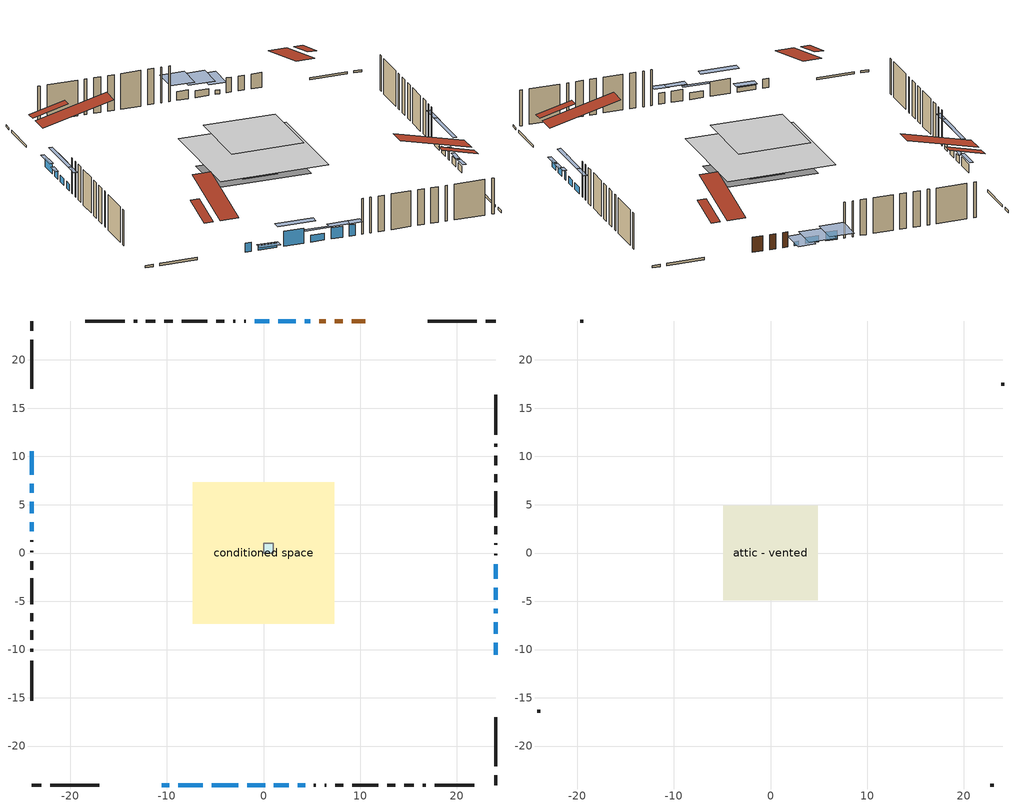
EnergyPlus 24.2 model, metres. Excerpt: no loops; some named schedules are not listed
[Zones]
conditioned space
 floor outside (Floor1 construction): -2.36,-2.36 -2.36,2.36 2.36,2.36 2.36,-2.36 z0
 floor outside (Floor2 construction): -0.9,-0.9 -0.9,0.9 0.9,0.9 0.9,-0.9 z0
 floor adiabatic (AdiabaticFloorConstruction): -7.32,-7.32 -7.32,7.32 7.32,7.32 7.32,-7.32 z2.44
 floor foundation (Slab1 construction): -6.34,-3.73 -6.34,3.73 6.34,3.73 6.34,-3.73 z0
 wall outside (RimJoist1 construction): 24.03,24.03 23.01,24.03 / -24.03,-24.03 -23.01,-24.03 / -24.03,24.03 -24.03,23.01 / 24.03,-24.03 24.03,-23.01 z0:0.3
 wall outside (RimJoist2 construction): 22.08,24.03 17.03,24.03 / -22.08,-24.03 -17.03,-24.03 / -24.03,22.08 -24.03,17.03 / 24.03,-22.08 24.03,-17.03 z0:0.3
 wall outside (AdiabaticWallConstruction 1): 10.52,24.03 9.13,24.03 / 8.2,24.03 7.37,24.03 / 6.44,24.03 5.77,24.03 z0:2.03
 wall outside (AdiabaticWallConstruction): -10.52,-24.03 -9.74,-24.03 / -24.03,10.52 -24.03,8.08 / 0.6,24.03 -0.93,24.03 / 24.03,-6.23 24.03,-5.77 z0:1.22; -8.82,-24.03 -6.27,-24.03 z0:0.61; -5.35,-24.03 -2.6,-24.03 z0:2.03; 4.85,24.03 4.28,24.03 z0:0.56; 24.03,-10.52 24.03,-9.3 / 24.03,-8.38 24.03,-7.15 / -1.67,-24.03 0.16,-24.03 / -24.03,7.16 -24.03,6.24 / 3.36,24.03 1.53,24.03 / 24.03,-4.84 24.03,-3.62 / -24.03,5.31 -24.03,4.09 / -24.03,3.17 -24.03,2.25 / 24.03,-2.69 24.03,-1.17 z0:0.92; 1.08,-24.03 2.61,-24.03 z0:1.52; 3.54,-24.03 4.3,-24.03 z0:1.53
 wall outside (Wall1 construction): -1.86,24.03 -2.02,24.03 / 5.23,-24.03 5.39,-24.03 / -24.03,1.32 -24.03,1.16 / 24.03,-0.24 24.03,-0.08 z0:4.88
 wall outside (Wall2 construction): -2.95,24.03 -3.12,24.03 / 6.32,-24.03 6.5,-24.03 / -24.03,0.23 -24.03,0.05 / 24.03,0.85 24.03,1.03 z0:4.88
 wall outside (Wall3 construction): -4.05,24.03 -4.89,24.03 / 7.42,-24.03 8.26,-24.03 / -24.03,-0.88 -24.03,-1.71 / 24.03,1.96 24.03,2.79 z0:4.88
 wall outside (Wall4 construction): -5.82,24.03 -8.49,24.03 / 9.19,-24.03 11.86,-24.03 / -24.03,-2.64 -24.03,-5.32 / 24.03,3.72 24.03,6.4 z0:4.88
 wall outside (Wall5 construction): -9.42,24.03 -10.26,24.03 / 12.79,-24.03 13.64,-24.03 / -24.03,-6.24 -24.03,-7.09 / 24.03,7.33 24.03,8.17 z0:4.88
 wall outside (Wall6 construction): -11.19,24.03 -12.17,24.03 / 14.57,-24.03 15.54,-24.03 / -24.03,-8.02 -24.03,-9 / 24.03,9.1 24.03,10.08 z0:4.88
 wall outside (Wall7 construction): -13.1,24.03 -13.42,24.03 / 16.47,-24.03 16.8,-24.03 / -24.03,-9.93 -24.03,-10.25 / 24.03,11.01 24.03,11.33 z0:4.88
 wall outside (Wall8 construction): -14.35,24.03 -18.47,24.03 / 17.73,-24.03 21.84,-24.03 / -24.03,-11.18 -24.03,-15.29 / 24.03,12.26 24.03,16.37 z0:4.88
 window (WindowConstruction 16): -10.52,-24.03 -9.75,-24.03 z0:1.22
 window (WindowConstruction 6): -8.82,-24.03 -6.27,-24.03 z0:0.61
 window (WindowConstruction 7): -5.35,-24.03 -2.6,-24.03 z0:2.03
 window (WindowConstruction 17): 4.84,24.03 4.28,24.03 z0:0.56
 window (WindowConstruction 8): 24.03,-10.52 24.03,-9.3 z0:0.91
 window (WindowConstruction 9): 24.03,-8.37 24.03,-7.16 z0:0.91
 window (WindowConstruction 10): -1.67,-24.03 0.16,-24.03 z0:0.91
 window (WindowConstruction 11): -24.03,10.52 -24.03,8.08 z0:1.22
 window (WindowConstruction 12): -24.03,7.16 -24.03,6.24 z0:0.91
 window (WindowConstruction 13): 3.36,24.03 1.53,24.03 z0:0.91
 window (WindowConstruction 14): 0.6,24.03 -0.93,24.03 z0:1.22
 window (WindowConstruction 15): 24.03,-6.23 24.03,-5.77 z0:1.22
 window (WindowConstruction): 1.08,-24.03 2.61,-24.03 z0:1.52
 window (WindowConstruction 1): 3.54,-24.03 4.3,-24.03 z0:1.52
 window (WindowConstruction 2): 24.03,-4.84 24.03,-3.62 z0:0.91
 window (WindowConstruction 3): -24.03,5.31 -24.03,4.09 z0:0.91
 window (WindowConstruction 4): -24.03,3.16 -24.03,2.25 z0:0.91
 window (WindowConstruction 5): 24.03,-2.69 24.03,-1.17 z0:0.91
 door (Door): 10.52,24.03 9.13,24.03 z0:2.03
 door (Door 1): 8.2,24.03 7.37,24.03 z0:2.03
 door (Door 2): 6.44,24.03 5.77,24.03 z0:2.03
 ceiling adiabatic (AdiabaticFloorConstruction): 7.32,-7.32 7.32,7.32 -7.32,7.32 -7.32,-7.32 z2.44
 roof outside (Roof1 construction): 14.87,24.03,4.88 14.87,19.22,6.08 16.11,19.22,6.08 16.11,24.03,4.88; -14.87,-24.03,4.88 -14.87,-19.22,6.08 -16.11,-19.22,6.08 -16.11,-24.03,4.88; -24.03,14.87,4.88 -19.22,14.87,6.08 -19.22,16.11,6.08 -24.03,16.11,4.88; 24.03,-14.87,4.88 19.22,-14.87,6.08 19.22,-16.11,6.08 24.03,-16.11,4.88
furnace airloop ret air zone
 floor adiabatic (AdiabaticConst): 0,0 0,1 1,1 1,0 z0
 wall adiabatic (AdiabaticConst): 0,1 0,0 1,0 1,1 0,1 z0:1
 ceiling adiabatic (AdiabaticConst): 1,0 1,1 0,1 0,0 z1
attic - vented
 floor to conditioned space (Floor3 construction Reversed): -4.89,-4.89 -4.89,4.89 4.89,4.89 4.89,-4.89 z4.88
 wall outside (Wall9 construction): -19.4,24.03 -19.73,24.03 / 22.77,-24.03 23.1,-24.03 / -24.03,-16.22 -24.03,-16.55 / 24.03,17.3 24.03,17.63 z0:4.88
 roof outside (Roof2 construction): 11.45,24.03,4.88 11.45,14.39,7.29 13.94,14.39,7.29 13.94,24.03,4.88; -11.45,-24.03,4.88 -11.45,-14.39,7.29 -13.94,-14.39,7.29 -13.94,-24.03,4.88; -24.03,11.45,4.88 -14.39,11.45,7.29 -14.39,13.94,7.29 -24.03,13.94,4.88; 24.03,-11.45,4.88 14.39,-11.45,7.29 14.39,-13.94,7.29 24.03,-13.94,4.88
shading: -6.13,-24.03 -8.97,-24.03 -8.97,-25.04 -6.13,-25.04 z0.76; -1.38,-24.03 -6.56,-24.03 -6.56,-25.04 -1.38,-25.04 z3.25; 3.37,24.03 5.75,24.03 5.75,27.66 3.37,27.66 z1.47; 24.03,-9.01 24.03,-10.82 24.49,-10.82 24.49,-9.01 z1.21; 24.03,-6.86 24.03,-8.67 24.49,-8.67 24.49,-6.86 z1.21; 1.07,-24.03 -2.58,-24.03 -2.58,-24.49 1.07,-24.49 z1.83; -24.03,7.79 -24.03,10.82 -24.49,10.82 -24.49,7.79 z1.52; -24.03,5.94 -24.03,7.45 -24.49,7.45 -24.49,5.94 z1.21; 0.62,24.03 4.27,24.03 4.27,27.66 0.62,27.66 z1.83; -1.84,24.03 1.51,24.03 1.51,27.66 -1.84,27.66 z2.13; 24.03,-5.47 24.03,-6.53 24.49,-6.53 24.49,-5.47 z1.52; 3.22,-24.03 0.47,-24.03 0.47,-25.04 3.22,-25.04 z2.13; 4.91,-24.03 2.93,-24.03 2.93,-25.04 4.91,-25.04 z2.13; 24.03,-0.88 24.03,-7.58 24.49,-7.58 24.49,-0.88 z3.65; -24.03,1.35 -24.03,8.05 -24.49,8.05 -24.49,1.35 z3.65; -24.03,-0.49 -24.03,5.9 -24.49,5.9 -24.49,-0.49 z3.65; 24.03,1.57 24.03,-5.43 24.49,-5.43 24.49,1.57 z3.65
[Building]
Building 1: Terrain=Suburbs
[Site:Location]
Vancouver Intl AP_BC: Latitude {deg}=49.19; Longitude {deg}=-123.18; Time Zone {hr}=-8; Elevation {m}=4; Keep Site Location Information=Yes
[Site:GroundTemperature:Shallow]
8.06451, 6.96315, 6.87495, 7.3976, 9.49575, 11.5841, 13.3946, 14.5416, 14.639, 13.7062, 11.9418, 9.91751
[Site:WaterMainsTemperature]
Calculation Method=Schedule; Temperature Schedule=mains temperature schedule
[Material] Roughness=Rough; Thermal Absorptance=0.9
Name | Thickness {m} | Conductivity {W/m-K} | Density {kg/m3} | Specific Heat {J/kg-K} | Solar Absorptance | Visible Absorptance
asphalt or fiberglass shingles | 0.00635 | 0.162714 | 1121.4 | 1465.45 | 0.4 | 0.4
ceiling loosefill ins | 0.169333 | 0.0480833 | 16.02 | 1046.75 | 0.7 | 0.7
ceiling stud and cavity | 0.1397 | 0.212699 | 65.682 | 1177.47 | 0.7 | 0.7
concrete 4.0 in. | 0.1016 | 1.803125 | 2242.8 | 837.4 | 0.7 | 0.7
door material | 0.04445 | 0.188738 | 512.64 | 1214.23 | 0.7 | 0.7
floor covering | 0.0127 | 0.0433444 | 54.468 | 1339.84 | 0.6 | 0.6
floor rigid ins | 0.103632 | 0.029427 | 32.04 | 1214.23 | 0.7 | 0.7
floor rigid ins 1; wall rigid ins | 0.512978 | 0.029427 | 32.04 | 1214.23 | 0.7 | 0.7
floor stud and cavity | 0.1397 | 1.13021 | 92.3553 | 1139.71 | 0.7 | 0.7
floor stud and cavity 1 | 0.1397 | 1.01459 | 92.3553 | 1139.71 | 0.7 | 0.7
floor stud and cavity 2 | 0.1397 | 1.75129 | 37.0049 | 1207.88 | 0.7 | 0.7
furniture material conditioned space 1 | 0.1524 | 0.115458 | 640.8 | 1214.23 | 0.6 | 0.6
gypsum board | 0.0127 | 0.160291 | 801 | 837.4 | 0.6 | 0.6
osb sheathing 0.5 in. | 0.0127 | 0.115458 | 512.64 | 1214.23 | 0.7 | 0.7
osb sheathing 0.75 in. | 0.01905 | 0.115458 | 512.64 | 1214.23 | 0.7 | 0.7
osb sheathing 2.0 in. | 0.0508 | 0.115458 | 512.64 | 1214.23 | 0.7 | 0.7
rim joist stud and cavity | 0.0508 | 0.0295722 | 125.044 | 1163.47 | 0.6 | 0.6
rim joist stud and cavity 1 | 0.0508 | 0.0292721 | 125.044 | 1163.47 | 0.6 | 0.6
roof rigid ins | 0.051816 | 0.029427 | 32.04 | 1214.23 | 0.7 | 0.7
roof stud and cavity | 0.2032 | 0.172762 | 78.34581 | 1123.46 | 0.7 | 0.7
wall stud and cavity | 0.1397 | 0.130922 | 139.0536 | 1170.24 | 0.7 | 0.7
wall stud and cavity 1 | 0.1397 | 0.135854 | 139.0536 | 1170.24 | 0.7 | 0.7
wall stud and cavity 10 | 0.0889 | 0.391764 | 83.0341 | 1211.67 | 0.7 | 0.7
wall stud and cavity 2 | 0.1397 | 0.0961679 | 139.0536 | 1170.24 | 0.7 | 0.7
wall stud and cavity 3 | 0.1397 | 0.09367 | 139.0536 | 1170.24 | 0.7 | 0.7
wall stud and cavity 4 | 0.1397 | 0.107797 | 139.0536 | 1170.24 | 0.7 | 0.7
wall stud and cavity 5 | 0.1397 | 0.090055 | 139.0536 | 1170.24 | 0.7 | 0.7
wall stud and cavity 6 | 0.1397 | 0.0952443 | 139.0536 | 1170.24 | 0.7 | 0.7
wall stud and cavity 7 | 0.1397 | 0.0949025 | 139.0536 | 1170.24 | 0.7 | 0.7
wall stud and cavity 8 | 0.0889 | 6.9971 | 50.32683 | 1063.81 | 0.6 | 0.6
wall stud and cavity 9 | 0.0889 | 0.380278 | 52.3479 | 1209.89 | 0.7 | 0.7
wood siding | 0.0254 | 0.102417 | 544.68 | 1172.36 | 0.4 | 0.4
wood siding 1 | 0.00254 | 0.102417 | 544.68 | 1172.36 | 0.4 | 0.4
wood siding 2; wood siding 3; wood siding 4 | 0.0254 | 0.102417 | 544.68 | 1172.36 | 0.7 | 0.7
[Material:NoMass]
Adiabatic: Roughness=Rough; Thermal Resistance {m2-K/W}=176.1; Thermal Absorptance=0.9; Solar Absorptance=0.7; Visible Absorptance=0.7
[WindowMaterial:SimpleGlazingSystem]
Name | U-Factor {W/m2-K} | Solar Heat Gain Coefficient
WindowMaterial | 4.80756 | 0.61
WindowMaterial 1 | 3.97403 | 0.68
WindowMaterial 10 | 4.44644 | 0.64
WindowMaterial 11 | 5.60873 | 0.55
WindowMaterial 12 | 5.1119 | 0.64
WindowMaterial 2 | 4.83084 | 0.61
WindowMaterial 3 | 5.13859 | 0.59
WindowMaterial 4 | 5.28224 | 0.58
WindowMaterial 5 | 5.18629 | 0.58
WindowMaterial 6 | 4.10008 | 0.7
WindowMaterial 7 | 5.50028 | 0.56
WindowMaterial 8 | 4.5248 | 0.64
WindowMaterial 9 | 4.63836 | 0.63
[Construction]
AdiabaticConst: Adiabatic
AdiabaticFloorConstruction: floor stud and cavity 2, floor rigid ins 1, osb sheathing 0.75 in., floor covering
AdiabaticWallConstruction: wood siding 3, wall rigid ins, wall stud and cavity 9, gypsum board
AdiabaticWallConstruction 1: wood siding 4, wall rigid ins, wall stud and cavity 9, gypsum board
Door; Door 1; Door 2: door material
Floor1 construction: floor stud and cavity, floor rigid ins, osb sheathing 0.75 in., floor covering
Floor2 construction: floor stud and cavity 1, floor rigid ins, osb sheathing 0.75 in., floor covering
Floor3 construction Reversed: gypsum board, ceiling stud and cavity, ceiling loosefill ins
furniture construction conditioned space 1: furniture material conditioned space 1
PartitionWallConstruction: gypsum board, wall stud and cavity 10, gypsum board
RimJoist1 construction: wood siding 2, osb sheathing 2.0 in., rim joist stud and cavity
RimJoist2 construction: wood siding 2, osb sheathing 2.0 in., rim joist stud and cavity 1
Roof1 construction: asphalt or fiberglass shingles, roof rigid ins, osb sheathing 0.75 in., roof stud and cavity, gypsum board
Roof2 construction: asphalt or fiberglass shingles
Slab1 construction: concrete 4.0 in.
Wall1 construction: wood siding, osb sheathing 0.5 in., wall stud and cavity, gypsum board
Wall2 construction: wood siding, osb sheathing 0.5 in., wall stud and cavity 1, gypsum board
Wall3 construction: wood siding, osb sheathing 0.5 in., wall stud and cavity 2, gypsum board
Wall4 construction: wood siding, osb sheathing 0.5 in., wall stud and cavity 3, gypsum board
Wall5 construction: wood siding, osb sheathing 0.5 in., wall stud and cavity 4, gypsum board
Wall6 construction: wood siding, osb sheathing 0.5 in., wall stud and cavity 5, gypsum board
Wall7 construction: wood siding, osb sheathing 0.5 in., wall stud and cavity 6, gypsum board
Wall8 construction: wood siding, osb sheathing 0.5 in., wall stud and cavity 7, gypsum board
Wall9 construction: wood siding 1, wall stud and cavity 8
WindowConstruction: WindowMaterial
WindowConstruction 1: WindowMaterial 1
WindowConstruction 10; WindowConstruction 13: WindowMaterial 8
WindowConstruction 11: WindowMaterial 9
WindowConstruction 12; WindowConstruction 4: WindowMaterial 3
WindowConstruction 14: WindowMaterial 10
WindowConstruction 15: WindowMaterial 11
WindowConstruction 16; WindowConstruction 17: WindowMaterial 12
WindowConstruction 2; WindowConstruction 3; WindowConstruction 9: WindowMaterial 2
WindowConstruction 5: WindowMaterial 4
WindowConstruction 6: WindowMaterial 5
WindowConstruction 7: WindowMaterial 6
WindowConstruction 8: WindowMaterial 7
[Zone] Multiplier=1
Name | Volume {m3} | Part of Total Floor Area
attic - vented | 37.891 | Yes
conditioned space | 564.5 | Yes
furnace airloop ret air zone | 1 | No
[Space]
Name | Zone | Volume {m3} | Space Type
attic - vented 1 | attic - vented | 37.891
conditioned space 1 | conditioned space | 564.5
furnace airloop ret air space | furnace airloop ret air zone |  | Plenum Space Type
[OtherEquipment] Design Level Calculation Method=EquipmentLevel
Name | Fuel Type | Zone or ZoneList or Space or SpaceList | Schedule | Design Level {W} | Fraction Latent | Fraction Radiant | Fraction Lost
furnace airloop_0 RetCondToDZ; furnace airloop_0 SupCondToDZ; furnace airloop_0 SupSensLkToDZ | None | attic - vented 1 | Always On Discrete | 0 | 0 | 0 | 0
furnace airloop_0 SupLatLkToDZ | None | attic - vented 1 | Always On Discrete | 0 | 1 | 0 | 0
clothes dryer 1 | Electricity | conditioned space 1 | clothes dryer schedule | 0 | 0.015 | 0.081 | 0.85
cooking range 1 | Electricity | conditioned space 1 | cooking range schedule | 0 | 0.08 | 0.432 | 0.2
furnace airloop_0 SupCondToLv; furnace airloop_0 SupSensLkToCond; mech vent house fan sensible load | None | conditioned space 1 | Always On Discrete | 0 | 0 | 0 | 0
furnace airloop_0 SupLatLkToCond; mech vent house fan latent load | None | conditioned space 1 | Always On Discrete | 0 | 1 | 0 | 0
general water use latent | None | conditioned space 1 | general water use schedule | 62.594 | 1 | 0 | 0
general water use sensible | None | conditioned space 1 | general water use schedule | -61.6891 | 0 | 0.6 | 0
water heater energy adjustment1 | NaturalGas | conditioned space 1 | Always On Discrete | 0.01 | 0 | 0 | 1
furnace airloop_0 RetCondToRP; furnace airloop_0 RetSensLkToRP | None | furnace airloop ret air space | Always On Discrete | 0 | 0 | 0 | 0
furnace airloop_0 RetLatLkToRP | None | furnace airloop ret air space | Always On Discrete | 0 | 1 | 0 | 0
[ZoneInfiltration:DesignFlowRate] Schedule=Always On Discrete; Design Flow Rate Calculation Method=Flow/Zone; Design Flow Rate {m3/s}=0
Name | Zone or ZoneList or Space or SpaceList
attic_vented 1 duct leakage imbalance infil flow | attic - vented 1
infil flow; natural vent flow; whole house fan flow | conditioned space 1
[ZoneInfiltration:EffectiveLeakageArea]
infil attic - vented 1: Zone or Space=attic - vented 1; Schedule=Always On Discrete; Effective Air Leakage Area {cm2}=3963.31; Stack Coefficient=0.000506703; Wind Coefficient=1.52089e-05
[ZoneMixing] Schedule=Always On Continuous; Design Flow Rate Calculation Method=Flow/Zone; Design Flow Rate {m3/s}=0
Name | Zone or Space | Source Zone or Space
furnace airloop_0 ZoneMixCondToDZ mix; whole house fan mix | attic - vented | conditioned space
furnace airloop_0 ZoneMixDZToCond mix | conditioned space | attic - vented
[SurfaceProperty:ExposedFoundationPerimeter]
Slab1: Exposed Perimeter Calculation Method=TotalExposedPerimeter; Total Exposed Perimeter {m}=40.285
[InternalMass] Zone or ZoneList=conditioned space; Space or SpaceList=conditioned space 1
Name | Construction | Surface Area {m2}
furniture mass conditioned space 1 | furniture construction conditioned space 1 | 133.692
partition wall mass | PartitionWallConstruction | 334.23
[Lights]
interior lighting: Zone or ZoneList or Space or SpaceList=conditioned space 1; Schedule=interior lighting schedule; Design Level Calculation Method=LightingLevel; Lighting Level {W}=343.2; Return Air Fraction=0; Fraction Radiant=0.6; Fraction Visible=0.2; Fraction Replaceable=1
[People]
occupants: Zone or ZoneList or Space or SpaceList=conditioned space 1; Number of People Schedule=occupants schedule; Number of People Calculation Method=People; Number of People=3; Fraction Radiant=0.314171; Sensible Heat Fraction=0.56303; Activity Level Schedule=occupants activity schedule; Carbon Dioxide Generation Rate {m3/s-W}=0; Enable ASHRAE 55 Comfort Warnings=No; Mean Radiant Temperature Calculation Type=EnclosureAveraged
[ElectricEquipment] Zone or ZoneList or Space or SpaceList=conditioned space 1; Design Level Calculation Method=EquipmentLevel
Name | Schedule | Design Level {W} | Fraction Latent | Fraction Radiant | Fraction Lost
clothes dryer | clothes dryer schedule | 140.772 | 0.015 | 0.081 | 0.85
clothes washer | clothes washer schedule | 32.1985 | 0.03 | 0.162 | 0.7
cooking range | cooking range schedule | 215.147 | 0.08 | 0.432 | 0.2
dishwasher | dishwasher schedule | 66.8632 | 0.3 | 0.18 | 0.4
fridge | fridge schedule | 72.9452 | 0 | 0.6 | 0
mech vent bath fan 0 | mech vent bath fan 0 schedule | 17.9 | 0 | 0 | 1
mech vent bath fan 1 | mech vent bath fan 1 schedule | 17.9 | 0 | 0 | 1
mech vent bath fan 2 | mech vent bath fan 2 schedule | 17.9 | 0 | 0 | 1
mech vent house fan | mech vent house fan schedule | 0 | 0 | 0 | 1
mech vent house fan cfis | mech vent house fan cfis schedule | 0 | 0 | 0 | 0
mech vent range fan 0 | mech vent range fan 0 schedule | 71.7 | 0 | 0 | 1
mech vent range fan 1 | mech vent range fan 1 schedule | 71.7 | 0 | 0 | 1
misc plug loads | misc plug loads schedule | 494.7 | 0.045 | 0.513 | 0.1
whole house fan | Always On Discrete | 0 | 0 | 0 | 1
[SpaceList]
Plenum Space Type: furnace airloop ret air space
[AirLoopHVAC:ReturnPlenum]
Air Loop HVAC Return Plenum 1: Zone=furnace airloop ret air zone
[Foundation:Kiva]
Foundation Kiva 1: Initial Indoor Air Temperature {C}=18; Wall Height Above Grade {m}=0.1016; Wall Depth Below Slab {m}=0.2032
[Foundation:Kiva:Settings]
Soil Conductivity {W/m-K}=0.849921; Soil Density {kg/m3}=1842.3; Soil Specific Heat {J/kg-K}=418.7; Ground Solar Absorptivity=0.9; Ground Thermal Absorptivity=0.9; Ground Surface Roughness {m}=0.03; Far-Field Width {m}=40; Deep-Ground Boundary Condition=ZeroFlux; Deep-Ground Depth {m}=40; Minimum Cell Dimension {m}=0.2; Maximum Cell Growth Coefficient=3; Simulation Timestep=Timestep
[Exterior:Lights]
exterior lighting: Schedule=exterior lighting schedule; Design Level {W}=75.6
[EnergyManagementSystem:Sensor] Output:Variable or Output:Meter Index Key=attic - vented
Name | Output:Variable or Output:Meter
furnace_airloop_0_DZ_T_s | Zone Air Temperature
furnace_airloop_0_DZ_W_s | Zone Mean Air Humidity Ratio
[Schedule:Constant]
Name | Hourly Value
Always On Discrete; Always On Continuous; mech vent house fan schedule; mech vent house fan cfis schedule | 1
occupants activity schedule | 117.228
fridge schedule | 0
[Schedule:Week:Daily]
interior lighting schedule Week Rule - Jan1-Jan27: interior lighting schedule day, interior lighting schedule day, interior lighting schedule day, interior lighting schedule day, interior lighting schedule day, interior lighting schedule day, interior lighting schedule day, interior lighting schedule default day, interior lighting schedule default day, interior lighting schedule default day, interior lighting schedule default day, interior lighting schedule default day
interior lighting schedule Week Rule - Jan28-Feb3: interior lighting schedule day, interior lighting schedule day, interior lighting schedule day, interior lighting schedule day, interior lighting schedule day 1, interior lighting schedule day 1, interior lighting schedule day 1, interior lighting schedule default day, interior lighting schedule default day, interior lighting schedule default day, interior lighting schedule default day, interior lighting schedule default day
interior lighting schedule Week Rule - Feb4-Feb24: interior lighting schedule day 1, interior lighting schedule day 1, interior lighting schedule day 1, interior lighting schedule day 1, interior lighting schedule day 1, interior lighting schedule day 1, interior lighting schedule day 1, interior lighting schedule default day, interior lighting schedule default day, interior lighting schedule default day, interior lighting schedule default day, interior lighting schedule default day
interior lighting schedule Week Rule - Feb25-Mar3: interior lighting schedule day 1, interior lighting schedule day 1, interior lighting schedule day 1, interior lighting schedule day 1, interior lighting schedule day 2, interior lighting schedule day 2, interior lighting schedule day 2, interior lighting schedule default day, interior lighting schedule default day, interior lighting schedule default day, interior lighting schedule default day, interior lighting schedule default day
interior lighting schedule Week Rule - Mar4-Mar31: interior lighting schedule day 2, interior lighting schedule day 2, interior lighting schedule day 2, interior lighting schedule day 2, interior lighting schedule day 2, interior lighting schedule day 2, interior lighting schedule day 2, interior lighting schedule default day, interior lighting schedule default day, interior lighting schedule default day, interior lighting schedule default day, interior lighting schedule default day
interior lighting schedule Week Rule - Apr1-Apr28: interior lighting schedule day 3, interior lighting schedule day 3, interior lighting schedule day 3, interior lighting schedule day 3, interior lighting schedule day 3, interior lighting schedule day 3, interior lighting schedule day 3, interior lighting schedule default day, interior lighting schedule default day, interior lighting schedule default day, interior lighting schedule default day, interior lighting schedule default day
interior lighting schedule Week Rule - Apr29-May5: interior lighting schedule day 3, interior lighting schedule day 3, interior lighting schedule day 4, interior lighting schedule day 4, interior lighting schedule day 4, interior lighting schedule day 4, interior lighting schedule day 4, interior lighting schedule default day, interior lighting schedule default day, interior lighting schedule default day, interior lighting schedule default day, interior lighting schedule default day
interior lighting schedule Week Rule - May6-May26: interior lighting schedule day 4, interior lighting schedule day 4, interior lighting schedule day 4, interior lighting schedule day 4, interior lighting schedule day 4, interior lighting schedule day 4, interior lighting schedule day 4, interior lighting schedule default day, interior lighting schedule default day, interior lighting schedule default day, interior lighting schedule default day, interior lighting schedule default day
interior lighting schedule Week Rule - May27-Jun2: interior lighting schedule day 4, interior lighting schedule day 4, interior lighting schedule day 4, interior lighting schedule day 4, interior lighting schedule day 4, interior lighting schedule day 5, interior lighting schedule day 5, interior lighting schedule default day, interior lighting schedule default day, interior lighting schedule default day, interior lighting schedule default day, interior lighting schedule default day
interior lighting schedule Week Rule - Jun3-Jun30: interior lighting schedule day 5, interior lighting schedule day 5, interior lighting schedule day 5, interior lighting schedule day 5, interior lighting schedule day 5, interior lighting schedule day 5, interior lighting schedule day 5, interior lighting schedule default day, interior lighting schedule default day, interior lighting schedule default day, interior lighting schedule default day, interior lighting schedule default day
interior lighting schedule Week Rule - Jul1-Jul28: interior lighting schedule day 6, interior lighting schedule day 6, interior lighting schedule day 6, interior lighting schedule day 6, interior lighting schedule day 6, interior lighting schedule day 6, interior lighting schedule day 6, interior lighting schedule default day, interior lighting schedule default day, interior lighting schedule default day, interior lighting schedule default day, interior lighting schedule default day
interior lighting schedule Week Rule - Jul29-Aug4: interior lighting schedule day 6, interior lighting schedule day 6, interior lighting schedule day 6, interior lighting schedule day 7, interior lighting schedule day 7, interior lighting schedule day 7, interior lighting schedule day 7, interior lighting schedule default day, interior lighting schedule default day, interior lighting schedule default day, interior lighting schedule default day, interior lighting schedule default day
interior lighting schedule Week Rule - Aug5-Aug25: interior lighting schedule day 7, interior lighting schedule day 7, interior lighting schedule day 7, interior lighting schedule day 7, interior lighting schedule day 7, interior lighting schedule day 7, interior lighting schedule day 7, interior lighting schedule default day, interior lighting schedule default day, interior lighting schedule default day, interior lighting schedule default day, interior lighting schedule default day
interior lighting schedule Week Rule - Aug26-Sep1: interior lighting schedule day 7, interior lighting schedule day 7, interior lighting schedule day 7, interior lighting schedule day 7, interior lighting schedule day 7, interior lighting schedule day 7, interior lighting schedule day 8, interior lighting schedule default day, interior lighting schedule default day, interior lighting schedule default day, interior lighting schedule default day, interior lighting schedule default day
interior lighting schedule Week Rule - Sep2-Sep29: interior lighting schedule day 8, interior lighting schedule day 8, interior lighting schedule day 8, interior lighting schedule day 8, interior lighting schedule day 8, interior lighting schedule day 8, interior lighting schedule day 8, interior lighting schedule default day, interior lighting schedule default day, interior lighting schedule default day, interior lighting schedule default day, interior lighting schedule default day
interior lighting schedule Week Rule - Sep30-Oct6: interior lighting schedule day 8, interior lighting schedule day 9, interior lighting schedule day 9, interior lighting schedule day 9, interior lighting schedule day 9, interior lighting schedule day 9, interior lighting schedule day 9, interior lighting schedule default day, interior lighting schedule default day, interior lighting schedule default day, interior lighting schedule default day, interior lighting schedule default day
interior lighting schedule Week Rule - Oct7-Oct27: interior lighting schedule day 9, interior lighting schedule day 9, interior lighting schedule day 9, interior lighting schedule day 9, interior lighting schedule day 9, interior lighting schedule day 9, interior lighting schedule day 9, interior lighting schedule default day, interior lighting schedule default day, interior lighting schedule default day, interior lighting schedule default day, interior lighting schedule default day
interior lighting schedule Week Rule - Oct28-Nov3: interior lighting schedule day 9, interior lighting schedule day 9, interior lighting schedule day 9, interior lighting schedule day 9, interior lighting schedule day 10, interior lighting schedule day 10, interior lighting schedule day 10, interior lighting schedule default day, interior lighting schedule default day, interior lighting schedule default day, interior lighting schedule default day, interior lighting schedule default day
interior lighting schedule Week Rule - Nov4-Nov24: interior lighting schedule day 10, interior lighting schedule day 10, interior lighting schedule day 10, interior lighting schedule day 10, interior lighting schedule day 10, interior lighting schedule day 10, interior lighting schedule day 10, interior lighting schedule default day, interior lighting schedule default day, interior lighting schedule default day, interior lighting schedule default day, interior lighting schedule default day
interior lighting schedule Week Rule - Nov25-Dec1: interior lighting schedule day 10, interior lighting schedule day 10, interior lighting schedule day 10, interior lighting schedule day 10, interior lighting schedule day 10, interior lighting schedule day 10, interior lighting schedule day 11, interior lighting schedule default day, interior lighting schedule default day, interior lighting schedule default day, interior lighting schedule default day, interior lighting schedule default day
interior lighting schedule Week Rule - Dec2-Dec31: interior lighting schedule day 11, interior lighting schedule day 11, interior lighting schedule day 11, interior lighting schedule day 11, interior lighting schedule day 11, interior lighting schedule day 11, interior lighting schedule day 11, interior lighting schedule default day, interior lighting schedule default day, interior lighting schedule default day, interior lighting schedule default day, interior lighting schedule default day
occupants schedule Week Rule - Jan1-Dec31: occupants schedule day, occupants schedule day, occupants schedule day, occupants schedule day, occupants schedule day, occupants schedule day, occupants schedule day, occupants schedule default day, occupants schedule default day, occupants schedule default day, occupants schedule default day, occupants schedule default day
clothes dryer schedule Week Rule - Jan1-Dec31: clothes dryer schedule day, clothes dryer schedule day, clothes dryer schedule day, clothes dryer schedule day, clothes dryer schedule day, clothes dryer schedule day, clothes dryer schedule day, clothes dryer schedule default day, clothes dryer schedule default day, clothes dryer schedule default day, clothes dryer schedule default day, clothes dryer schedule default day
cooking range schedule Week Rule - Jan1-Dec31: cooking range schedule day, cooking range schedule day, cooking range schedule day, cooking range schedule day, cooking range schedule day, cooking range schedule day, cooking range schedule day, cooking range schedule default day, cooking range schedule default day, cooking range schedule default day, cooking range schedule default day, cooking range schedule default day
general water use schedule Week Rule - Jan1-Dec31: general water use schedule day, general water use schedule day, general water use schedule day, general water use schedule day, general water use schedule day, general water use schedule day, general water use schedule day, general water use schedule default day, general water use schedule default day, general water use schedule default day, general water use schedule default day, general water use schedule default day
[Schedule:Year]
interior lighting schedule: interior lighting schedule Week Rule - Jan1-Jan27, 1, 1, 1, 27, interior lighting schedule Week Rule - Jan28-Feb3, 1, 28, 2, 3, interior lighting schedule Week Rule - Feb4-Feb24, 2, 4, 2, 24, interior lighting schedule Week Rule - Feb25-Mar3, 2, 25, 3, 3, interior lighting schedule Week Rule - Mar4-Mar31, 3, 4, 3, 31, interior lighting schedule Week Rule - Apr1-Apr28, 4, 1, 4, 28, interior lighting schedule Week Rule - Apr29-May5, 4, 29, 5, 5, interior lighting schedule Week Rule - May6-May26, 5, 6, 5, 26, interior lighting schedule Week Rule - May27-Jun2, 5, 27, 6, 2, interior lighting schedule Week Rule - Jun3-Jun30, 6, 3, 6, 30, interior lighting schedule Week Rule - Jul1-Jul28, 7, 1, 7, 28, interior lighting schedule Week Rule - Jul29-Aug4, 7, 29, 8, 4, interior lighting schedule Week Rule - Aug5-Aug25, 8, 5, 8, 25, interior lighting schedule Week Rule - Aug26-Sep1, 8, 26, 9, 1, interior lighting schedule Week Rule - Sep2-Sep29, 9, 2, 9, 29, interior lighting schedule Week Rule - Sep30-Oct6, 9, 30, 10, 6, interior lighting schedule Week Rule - Oct7-Oct27, 10, 7, 10, 27, interior lighting schedule Week Rule - Oct28-Nov3, 10, 28, 11, 3, interior lighting schedule Week Rule - Nov4-Nov24, 11, 4, 11, 24, interior lighting schedule Week Rule - Nov25-Dec1, 11, 25, 12, 1, interior lighting schedule Week Rule - Dec2-Dec31, 12, 2, 12, 31
occupants schedule: occupants schedule Week Rule - Jan1-Dec31, 1, 1, 12, 31
clothes dryer schedule: clothes dryer schedule Week Rule - Jan1-Dec31, 1, 1, 12, 31
clothes washer schedule: clothes washer schedule Week Rule - Jan1-Dec31, 1, 1, 12, 31
cooking range schedule: cooking range schedule Week Rule - Jan1-Dec31, 1, 1, 12, 31
dishwasher schedule: dishwasher schedule Week Rule - Jan1-Dec31, 1, 1, 12, 31
mech vent bath fan 0 schedule: mech vent bath fan 0 schedule Week Rule - Jan1-Dec31, 1, 1, 12, 31
mech vent bath fan 1 schedule: mech vent bath fan 1 schedule Week Rule - Jan1-Dec31, 1, 1, 12, 31
mech vent bath fan 2 schedule: mech vent bath fan 2 schedule Week Rule - Jan1-Dec31, 1, 1, 12, 31
mech vent range fan 0 schedule: mech vent range fan 0 schedule Week Rule - Jan1-Dec31, 1, 1, 12, 31
mech vent range fan 1 schedule: mech vent range fan 1 schedule Week Rule - Jan1-Dec31, 1, 1, 12, 31
misc plug loads schedule: misc plug loads schedule Week Rule - Jan1-Dec31, 1, 1, 12, 31
general water use schedule: general water use schedule Week Rule - Jan1-Dec31, 1, 1, 12, 31
exterior lighting schedule: exterior lighting schedule Week Rule - Jan1-Jan27, 1, 1, 1, 27, exterior lighting schedule Week Rule - Jan28-Feb3, 1, 28, 2, 3, exterior lighting schedule Week Rule - Feb4-Feb24, 2, 4, 2, 24, exterior lighting schedule Week Rule - Feb25-Mar3, 2, 25, 3, 3, exterior lighting schedule Week Rule - Mar4-Mar31, 3, 4, 3, 31, exterior lighting schedule Week Rule - Apr1-Apr28, 4, 1, 4, 28, exterior lighting schedule Week Rule - Apr29-May5, 4, 29, 5, 5, exterior lighting schedule Week Rule - May6-May26, 5, 6, 5, 26, exterior lighting schedule Week Rule - May27-Jun2, 5, 27, 6, 2, exterior lighting schedule Week Rule - Jun3-Jun30, 6, 3, 6, 30, exterior lighting schedule Week Rule - Jul1-Jul28, 7, 1, 7, 28, exterior lighting schedule Week Rule - Jul29-Aug4, 7, 29, 8, 4, exterior lighting schedule Week Rule - Aug5-Aug25, 8, 5, 8, 25, exterior lighting schedule Week Rule - Aug26-Sep1, 8, 26, 9, 1, exterior lighting schedule Week Rule - Sep2-Sep29, 9, 2, 9, 29, exterior lighting schedule Week Rule - Sep30-Oct6, 9, 30, 10, 6, exterior lighting schedule Week Rule - Oct7-Oct27, 10, 7, 10, 27, exterior lighting schedule Week Rule - Oct28-Nov3, 10, 28, 11, 3, exterior lighting schedule Week Rule - Nov4-Nov24, 11, 4, 11, 24, exterior lighting schedule Week Rule - Nov25-Dec1, 11, 25, 12, 1, exterior lighting schedule Week Rule - Dec2-Dec31, 12, 2, 12, 31
[Schedule:Compact]
mains temperature schedule: Through: 01/01, For: AllDays, Until: 24:00, 11.375, Through: 01/02, For: AllDays, Until: 24:00, 11.3367, Through: 01/03, For: AllDays, Until: 24:00, 11.2994, Through: 01/04, For: AllDays, Until: 24:00, 11.2628, Through: 01/05, For: AllDays, Until: 24:00, 11.2267, Through: 01/06, For: AllDays, Until: 24:00, 11.1917, Through: 01/07, For: AllDays, Until: 24:00, 11.1578, Through: 01/08, For: AllDays, Until: 24:00, 11.1244, Through: 01/09, For: AllDays, Until: 24:00, 11.0917, Through: 01/10, For: AllDays, Until: 24:00, 11.06, Through: 01/11, For: AllDays, Until: 24:00, 11.0289, Through: 01/12, For: AllDays, Until: 24:00, 10.9989, Through: 01/13, For: AllDays, Until: 24:00, 10.97, Through: 01/14, For: AllDays, Until: 24:00, 10.9417, Through: 01/15, For: AllDays, Until: 24:00, 10.9139, Through: 01/16, For: AllDays, Until: 24:00, 10.8878, Through: 01/17, For: AllDays, Until: 24:00, 10.8622, Through: 01/18, For: AllDays, Until: 24:00, 10.8372, Through: 01/19, For: AllDays, Until: 24:00, 10.8133, Through: 01/20, For: AllDays, Until: 24:00, 10.7906, Through: 01/21, For: AllDays, Until: 24:00, 10.7683, Through: 01/22, For: AllDays, Until: 24:00, 10.7478, Through: 01/23, For: AllDays, Until: 24:00, 10.7272, Through: 01/24, For: AllDays, Until: 24:00, 10.7083, Through: 01/25, For: AllDays, Until: 24:00, 10.69, Through: 01/26, For: AllDays, Until: 24:00, 10.6728, Through: 01/27, For: AllDays, Until: 24:00, 10.6567, Through: 01/28, For: AllDays, Until: 24:00, 10.6411, Through: 01/29, For: AllDays, Until: 24:00, 10.6267, Through: 01/30, For: AllDays, Until: 24:00, 10.6133, Through: 01/31, For: AllDays, Until: 24:00, 10.6011, Through: 02/01, For: AllDays, Until: 24:00, 10.59, Through: 02/02, For: AllDays, Until: 24:00, 10.5794, Through: 02/03, For: AllDays, Until: 24:00, 10.57, Through: 02/04, For: AllDays, Until: 24:00, 10.5617, Through: 02/05, For: AllDays, Until: 24:00, 10.5539, Through: 02/06, For: AllDays, Until: 24:00, 10.5478, Through: 02/07, For: AllDays, Until: 24:00, 10.5422, Through: 02/08, For: AllDays, Until: 24:00, 10.5378, Through: 02/09, For: AllDays, Until: 24:00, 10.5339, Through: 02/10, For: AllDays, Until: 24:00, 10.5317, Through: 02/11, For: AllDays, Until: 24:00, 10.53, Through: 02/12, For: AllDays, Until: 24:00, 10.53, Through: 02/13, For: AllDays, Until: 24:00, 10.5306, Through: 02/14, For: AllDays, Until: 24:00, 10.5317, Through: 02/15, For: AllDays, Until: 24:00, 10.5344, Through: 02/16, For: AllDays, Until: 24:00, 10.5378, Through: 02/17, For: AllDays, Until: 24:00, 10.5428, Through: 02/18, For: AllDays, Until: 24:00, 10.5483, Through: 02/19, For: AllDays, Until: 24:00, 10.5544, Through: 02/20, For: AllDays, Until: 24:00, 10.5622, Through: 02/21, For: AllDays, Until: 24:00, 10.5706, Through: 02/22, For: AllDays, Until: 24:00, 10.5806, Through: 02/23, For: AllDays, Until: 24:00, 10.5911, Through: 02/24, For: AllDays, Until: 24:00, 10.6022, Through: 02/25, For: AllDays, Until: 24:00, 10.615, Through: 02/26, For: AllDays, Until: 24:00, 10.6283, Through: 02/27, For: AllDays, Until: 24:00, 10.6428, Through: 02/28, For: AllDays, Until: 24:00, 10.6583, Through: 03/01, For: AllDays, Until: 24:00, 10.6744, Through: 03/02, For: AllDays, Until: 24:00, 10.6917, Through: 03/03, For: AllDays, Until: 24:00, 10.71, Through: 03/04, For: AllDays, Until: 24:00, 10.7294, Through: 03/05, For: AllDays, Until: 24:00, 10.7494, Through: 03/06, For: AllDays, Until: 24:00, 10.7706, Through: 03/07, For: AllDays, Until: 24:00, 10.7928, Through: 03/08, For: AllDays, Until: 24:00, 10.8161, Through: 03/09, For: AllDays, Until: 24:00, 10.84, Through: 03/10, For: AllDays, Until: 24:00, 10.8644, Through: 03/11, For: AllDays, Until: 24:00, 10.8906, Through: 03/12, For: AllDays, Until: 24:00, 10.9167, Through: 03/13, For: AllDays, Until: 24:00, 10.9444, Through: 03/14, For: AllDays, Until: 24:00, 10.9728, Through: 03/15, For: AllDays, Until: 24:00, 11.0022, Through: 03/16, For: AllDays, Until: 24:00, 11.0322, Through: 03/17, For: AllDays, Until: 24:00, 11.0633, Through: 03/18, For: AllDays, Until: 24:00, 11.095, Through: 03/19, For: AllDays, Until: 24:00, 11.1278, Through: 03/20, For: AllDays, Until: 24:00, 11.1611, Through: 03/21, For: AllDays, Until: 24:00, 11.1956, Through: 03/22, For: AllDays, Until: 24:00, 11.2306, Through: 03/23, For: AllDays, Until: 24:00, 11.2667, Through: 03/24, For: AllDays, Until: 24:00, 11.3033, Through: 03/25, For: AllDays, Until: 24:00, 11.3406, Through: 03/26, For: AllDays, Until: 24:00, 11.3789, Through: 03/27, For: AllDays, Until: 24:00, 11.4178, Through: 03/28, For: AllDays, Until: 24:00, 11.4572, Through: 03/29, For: AllDays, Until: 24:00, 11.4978, Through: 03/30, For: AllDays, Until: 24:00, 11.5389, Through: 03/31, For: AllDays, Until: 24:00, 11.5811, Through: 04/01, For: AllDays, Until: 24:00, 11.6233, Through: 04/02, For: AllDays, Until: 24:00, 11.6667, Through: 04/03, For: AllDays, Until: 24:00, 11.7106, Through: 04/04, For: AllDays, Until: 24:00, 11.755, Through: 04/05, For: AllDays, Until: 24:00, 11.8006, Through: 04/06, For: AllDays, Until: 24:00, 11.8461, Through: 04/07, For: AllDays, Until: 24:00, 11.8928, Through: 04/08, For: AllDays, Until: 24:00, 11.9394, Through: 04/09, For: AllDays, Until: 24:00, 11.9872, Through: 04/10, For: AllDays, Until: 24:00, 12.0356, Through: 04/11, For: AllDays, Until: 24:00, 12.0844, Through: 04/12, For: AllDays, Until: 24:00, 12.1333, Through: 04/13, For: AllDays, Until: 24:00, 12.1833, Through: 04/14, For: AllDays, Until: 24:00, 12.2339, Through: 04/15, For: AllDays, Until: 24:00, 12.2844, Through: 04/16, For: AllDays, Until: 24:00, 12.3361, Through: 04/17, For: AllDays, Until: 24:00, 12.3878, Through: 04/18, For: AllDays, Until: 24:00, 12.44, Through: 04/19, For: AllDays, Until: 24:00, 12.4928, Through: 04/20, For: AllDays, Until: 24:00, 12.5456, Through: 04/21, For: AllDays, Until: 24:00, 12.5994, Through: 04/22, For: AllDays, Until: 24:00, 12.6533, Through: 04/23, For: AllDays, Until: 24:00, 12.7072, Through: 04/24, For: AllDays, Until: 24:00, 12.7622, Through: 04/25, For: AllDays, Until: 24:00, 12.8172, Through: 04/26, For: AllDays, Until: 24:00, 12.8722, Through: 04/27, For: AllDays, Until: 24:00, 12.9278, Through: 04/28, For: AllDays, Until: 24:00, 12.9839, Through: 04/29, For: AllDays, Until: 24:00, 13.04, Through: 04/30, For: AllDays, Until: 24:00, 13.0961, Through: 05/01, For: AllDays, Until: 24:00, 13.1533, Through: 05/02, For: AllDays, Until: 24:00, 13.21, Through: 05/03, For: AllDays, Until: 24:00, 13.2672, Through: 05/04, For: AllDays, Until: 24:00, 13.3244, Through: 05/05, For: AllDays, Until: 24:00, 13.3817, Through: 05/06, For: AllDays, Until: 24:00, 13.4394, Through: 05/07, For: AllDays, Until: 24:00, 13.4972, Through: 05/08, For: AllDays, Until: 24:00, 13.555, Through: 05/09, For: AllDays, Until: 24:00, 13.6133, Through: 05/10, For: AllDays, Until: 24:00, 13.6711, Through: 05/11, For: AllDays, Until: 24:00, 13.7294, Through: 05/12, For: AllDays, Until: 24:00, 13.7878, Through: 05/13, For: AllDays, Until: 24:00, 13.8461, Through: 05/14, For: AllDays, Until: 24:00, 13.9044, Through: 05/15, For: AllDays, Until: 24:00, 13.9628, Through: 05/16, For: AllDays, Until: 24:00, 14.0211, Through: 05/17, For: AllDays, Until: 24:00, 14.0789, Through: 05/18, For: AllDays, Until: 24:00, 14.1372, Through: 05/19, For: AllDays, Until: 24:00, 14.1956, Through: 05/20, For: AllDays, Until: 24:00, 14.2533, Through: 05/21, For: AllDays, Until: 24:00, 14.3117, Through: 05/22, For: AllDays, Until: 24:00, 14.3694, Through: 05/23, For: AllDays, Until: 24:00, 14.4272, Through: 05/24, For: AllDays, Until: 24:00, 14.4844, Through: 05/25, For: AllDays, Until: 24:00, 14.5422, Through: 05/26, For: AllDays, Until: 24:00, 14.5994, Through: 05/27, For: AllDays, Until: 24:00, 14.6561, Through: 05/28, For: AllDays, Until: 24:00, 14.7128, Through: 05/29, For: AllDays, Until: 24:00, 14.7694, Through: 05/30, For: AllDays, Until: 24:00, 14.8261, Through: 05/31, For: AllDays, Until: 24:00, 14.8817, Through: 06/01, For: AllDays, Until: 24:00, 14.9378, Through: 06/02, For: AllDays, Until: 24:00, 14.9933, Through: 06/03, For: AllDays, Until: 24:00, 15.0483, Through: 06/04, For: AllDays, Until: 24:00, 15.1028, Through: 06/05, For: AllDays, Until: 24:00, 15.1572, Through: 06/06, For: AllDays, Until: 24:00, 15.2117, Through: 06/07, For: AllDays, Until: 24:00, 15.265, Through: 06/08, For: AllDays, Until: 24:00, 15.3183, Through: 06/09, For: AllDays, Until: 24:00, 15.3711, Through: 06/10, For: AllDays, Until: 24:00, 15.4239, Through: 06/11, For: AllDays, Until: 24:00, 15.4756, Through: 06/12, For: AllDays, Until: 24:00, 15.5272, Through: 06/13, For: AllDays, Until: 24:00, 15.5783, Through: 06/14, For: AllDays, Until: 24:00, 15.6289, Through: 06/15, For: AllDays, Until: 24:00, 15.6789, Through: 06/16, For: AllDays, Until: 24:00, 15.7283, Through: 06/17, For: AllDays, Until: 24:00, 15.7772, Through: 06/18, For: AllDays, Until: 24:00, 15.8261, Through: 06/19, For: AllDays, Until: 24:00, 15.8739, Through: 06/20, For: AllDays, Until: 24:00, 15.9211, Through: 06/21, For: AllDays, Until: 24:00, 15.9678, Through: 06/22, For: AllDays, Until: 24:00, 16.0139, Through: 06/23, For: AllDays, Until: 24:00, 16.0594, Through: 06/24, For: AllDays, Until: 24:00, 16.1044, Through: 06/25, For: AllDays, Until: 24:00, 16.1483, Through: 06/26, For: AllDays, Until: 24:00, 16.1922, Through: 06/27, For: AllDays, Until: 24:00, 16.235, Through: 06/28, For: AllDays, Until: 24:00, 16.2772, Through: 06/29, For: AllDays, Until: 24:00, 16.3183, Through: 06/30, For: AllDays, Until: 24:00, 16.3594, Through: 07/01, For: AllDays, Until: 24:00, 16.3994, Through: 07/02, For: AllDays, Until: 24:00, 16.4389, Through: 07/03, For: AllDays, Until: 24:00, 16.4772, Through: 07/04, For: AllDays, Until: 24:00, 16.515, Through: 07/05, For: AllDays, Until: 24:00, 16.5522, Through: 07/06, For: AllDays, Until: 24:00, 16.5883, Through: 07/07, For: AllDays, Until: 24:00, 16.6239, Through: 07/08, For: AllDays, Until: 24:00, 16.6583, Through: 07/09, For: AllDays, Until: 24:00, 16.6922, Through: 07/10, For: AllDays, Until: 24:00, 16.7256, Through: 07/11, For: AllDays, Until: 24:00, 16.7578, Through: 07/12, For: AllDays, Until: 24:00, 16.7889, Through: 07/13, For: AllDays, Until: 24:00, 16.8194, Through: 07/14, For: AllDays, Until: 24:00, 16.8489, Through: 07/15, For: AllDays, Until: 24:00, 16.8778, Through: 07/16, For: AllDays, Until: 24:00, 16.9056, Through: 07/17, For: AllDays, Until: 24:00, 16.9328, Through: 07/18, For: AllDays, Until: 24:00, 16.9589, Through: 07/19, For: AllDays, Until: 24:00, 16.9839, Through: 07/20, For: AllDays, Until: 24:00, 17.0083, Through: 07/21, For: AllDays, Until: 24:00, 17.0317, Through: 07/22, For: AllDays, Until: 24:00, 17.0544, Through: 07/23, For: AllDays, Until: 24:00, 17.0761, Through: 07/24, For: AllDays, Until: 24:00, 17.0967, Through: 07/25, For: AllDays, Until: 24:00, 17.1161, Through: 07/26, For: AllDays, Until: 24:00, 17.135, Through: 07/27, For: AllDays, Until: 24:00, 17.1528, Through: 07/28, For: AllDays, Until: 24:00, 17.1694, Through: 07/29, For: AllDays, Until: 24:00, 17.1856, Through: 07/30, For: AllDays, Until: 24:00, 17.2, Through: 07/31, For: AllDays, Until: 24:00, 17.2144, Through: 08/01, For: AllDays, Until: 24:00, 17.2272, Through: 08/02, For: AllDays, Until: 24:00, 17.2389, Through: 08/03, For: AllDays, Until: 24:00, 17.25, Through: 08/04, For: AllDays, Until: 24:00, 17.26, Through: 08/05, For: AllDays, Until: 24:00, 17.2689, Through: 08/06, For: AllDays, Until: 24:00, 17.2772, Through: 08/07, For: AllDays, Until: 24:00, 17.2839, Through: 08/08, For: AllDays, Until: 24:00, 17.29, Through: 08/09, For: AllDays, Until: 24:00, 17.295, Through: 08/10, For: AllDays, Until: 24:00, 17.2989, Through: 08/11, For: AllDays, Until: 24:00, 17.3022, Through: 08/12, For: AllDays, Until: 24:00, 17.3039, Through: 08/13, For: AllDays, Until: 24:00, 17.305, Through: 08/14, For: AllDays, Until: 24:00, 17.305, Through: 08/15, For: AllDays, Until: 24:00, 17.3039, Through: 08/16, For: AllDays, Until: 24:00, 17.3022, Through: 08/17, For: AllDays, Until: 24:00, 17.2989, Through: 08/18, For: AllDays, Until: 24:00, 17.295, Through: 08/19, For: AllDays, Until: 24:00, 17.29, Through: 08/20, For: AllDays, Until: 24:00, 17.2839, Through: 08/21, For: AllDays, Until: 24:00, 17.2772, Through: 08/22, For: AllDays, Until: 24:00, 17.2689, Through: 08/23, For: AllDays, Until: 24:00, 17.26, Through: 08/24, For: AllDays, Until: 24:00, 17.25, Through: 08/25, For: AllDays, Until: 24:00, 17.2394, Through: 08/26, For: AllDays, Until: 24:00, 17.2272, Through: 08/27, For: AllDays, Until: 24:00, 17.2144, Through: 08/28, For: AllDays, Until: 24:00, 17.2006, Through: 08/29, For: AllDays, Until: 24:00, 17.1856, Through: 08/30, For: AllDays, Until: 24:00, 17.1694, Through: 08/31, For: AllDays, Until: 24:00, 17.1528, Through: 09/01, For: AllDays, Until: 24:00, 17.135, Through: 09/02, For: AllDays, Until: 24:00, 17.1161, Through: 09/03, For: AllDays, Until: 24:00, 17.0967, Through: 09/04, For: AllDays, Until: 24:00, 17.0761, Through: 09/05, For: AllDays, Until: 24:00, 17.0544, Through: 09/06, For: AllDays, Until: 24:00, 17.0322, Through: 09/07, For: AllDays, Until: 24:00, 17.0089, Through: 09/08, For: AllDays, Until: 24:00, 16.9844, Through: 09/09, For: AllDays, Until: 24:00, 16.9589, Through: 09/10, For: AllDays, Until: 24:00, 16.9328, Through: 09/11, For: AllDays, Until: 24:00, 16.9061, Through: 09/12, For: AllDays, Until: 24:00, 16.8783, Through: 09/13, For: AllDays, Until: 24:00, 16.8494, Through: 09/14, For: AllDays, Until: 24:00, 16.8194, Through: 09/15, For: AllDays, Until: 24:00, 16.7894, Through: 09/16, For: AllDays, Until: 24:00, 16.7578, Through: 09/17, For: AllDays, Until: 24:00, 16.7256, Through: 09/18, For: AllDays, Until: 24:00, 16.6928, Through: 09/19, For: AllDays, Until: 24:00, 16.6589, Through: 09/20, For: AllDays, Until: 24:00, 16.6239, Through: 09/21, For: AllDays, Until: 24:00, 16.5889, Through: 09/22, For: AllDays, Until: 24:00, 16.5522, Through: 09/23, For: AllDays, Until: 24:00, 16.5156, Through: 09/24, For: AllDays, Until: 24:00, 16.4778, Through: 09/25, For: AllDays, Until: 24:00, 16.4389, Through: 09/26, For: AllDays, Until: 24:00, 16.3994, Through: 09/27, For: AllDays, Until: 24:00, 16.3594, Through: 09/28, For: AllDays, Until: 24:00, 16.3189, Through: 09/29, For: AllDays, Until: 24:00, 16.2772, Through: 09/30, For: AllDays, Until: 24:00, 16.235, Through: 10/01, For: AllDays, Until: 24:00, 16.1922, Through: 10/02, For: AllDays, Until: 24:00, 16.1489, Through: 10/03, For: AllDays, Until: 24:00, 16.1044, Through: 10/04, For: AllDays, Until: 24:00, 16.06, Through: 10/05, For: AllDays, Until: 24:00, 16.0144, Through: 10/06, For: AllDays, Until: 24:00, 15.9683, Through: 10/07, For: AllDays, Until: 24:00, 15.9217, Through: 10/08, For: AllDays, Until: 24:00, 15.8744, Through: 10/09, For: AllDays, Until: 24:00, 15.8261, Through: 10/10, For: AllDays, Until: 24:00, 15.7778, Through: 10/11, For: AllDays, Until: 24:00, 15.7289, Through: 10/12, For: AllDays, Until: 24:00, 15.6794, Through: 10/13, For: AllDays, Until: 24:00, 15.6294, Through: 10/14, For: AllDays, Until: 24:00, 15.5789, Through: 10/15, For: AllDays, Until: 24:00, 15.5278, Through: 10/16, For: AllDays, Until: 24:00, 15.4761, Through: 10/17, For: AllDays, Until: 24:00, 15.4244, Through: 10/18, For: AllDays, Until: 24:00, 15.3717, Through: 10/19, For: AllDays, Until: 24:00, 15.3189, Through: 10/20, For: AllDays, Until: 24:00, 15.2656, Through: 10/21, For: AllDays, Until: 24:00, 15.2117, Through: 10/22, For: AllDays, Until: 24:00, 15.1578, Through: 10/23, For: AllDays, Until: 24:00, 15.1033, Through: 10/24, For: AllDays, Until: 24:00, 15.0489, Through: 10/25, For: AllDays, Until: 24:00, 14.9933, Through: 10/26, For: AllDays, Until: 24:00, 14.9383, Through: 10/27, For: AllDays, Until: 24:00, 14.8822, Through: 10/28, For: AllDays, Until: 24:00, 14.8261, Through: 10/29, For: AllDays, Until: 24:00, 14.77, Through: 10/30, For: AllDays, Until: 24:00, 14.7133, Through: 10/31, For: AllDays, Until: 24:00, 14.6567, Through: 11/01, For: AllDays, Until: 24:00, 14.5994, Through: 11/02, For: AllDays, Until: 24:00, 14.5428, Through: 11/03, For: AllDays, Until: 24:00, 14.485, Through: 11/04, For: AllDays, Until: 24:00, 14.4278, Through: 11/05, For: AllDays, Until: 24:00, 14.37, Through: 11/06, For: AllDays, Until: 24:00, 14.3122, Through: 11/07, For: AllDays, Until: 24:00, 14.2539, Through: 11/08, For: AllDays, Until: 24:00, 14.1961, Through: 11/09, For: AllDays, Until: 24:00, 14.1378, Through: 11/10, For: AllDays, Until: 24:00, 14.0794, Through: 11/11, For: AllDays, Until: 24:00, 14.0217, Through: 11/12, For: AllDays, Until: 24:00, 13.9633, Through: 11/13, For: AllDays, Until: 24:00, 13.905, Through: 11/14, For: AllDays, Until: 24:00, 13.8467, Through: 11/15, For: AllDays, Until: 24:00, 13.7883, Through: 11/16, For: AllDays, Until: 24:00, 13.73, Through: 11/17, For: AllDays, Until: 24:00, 13.6717, Through: 11/18, For: AllDays, Until: 24:00, 13.6139, Through: 11/19, For: AllDays, Until: 24:00, 13.5556, Through: 11/20, For: AllDays, Until: 24:00, 13.4978, Through: 11/21, For: AllDays, Until: 24:00, 13.44, Through: 11/22, For: AllDays, Until: 24:00, 13.3822, Through: 11/23, For: AllDays, Until: 24:00, 13.325, Through: 11/24, For: AllDays, Until: 24:00, 13.2678, Through: 11/25, For: AllDays, Until: 24:00, 13.2106, Through: 11/26, For: AllDays, Until: 24:00, 13.1533, Through: 11/27, For: AllDays, Until: 24:00, 13.0967, Through: 11/28, For: AllDays, Until: 24:00, 13.0406, Through: 11/29, For: AllDays, Until: 24:00, 12.9844, Through: 11/30, For: AllDays, Until: 24:00, 12.9283, Through: 12/01, For: AllDays, Until: 24:00, 12.8728, Through: 12/02, For: AllDays, Until: 24:00, 12.8172, Through: 12/03, For: AllDays, Until: 24:00, 12.7622, Through: 12/04, For: AllDays, Until: 24:00, 12.7078, Through: 12/05, For: AllDays, Until: 24:00, 12.6533, Through: 12/06, For: AllDays, Until: 24:00, 12.5994, Through: 12/07, For: AllDays, Until: 24:00, 12.5461, Through: 12/08, For: AllDays, Until: 24:00, 12.4928, Through: 12/09, For: AllDays, Until: 24:00, 12.4406, Through: 12/10, For: AllDays, Until: 24:00, 12.3883, Through: 12/11, For: AllDays, Until: 24:00, 12.3361, Through: 12/12, For: AllDays, Until: 24:00, 12.285, Through: 12/13, For: AllDays, Until: 24:00, 12.2339, Through: 12/14, For: AllDays, Until: 24:00, 12.1839, Through: 12/15, For: AllDays, Until: 24:00, 12.1339, Through: 12/16, For: AllDays, Until: 24:00, 12.0844, Through: 12/17, For: AllDays, Until: 24:00, 12.0361, Through: 12/18, For: AllDays, Until: 24:00, 11.9878, Through: 12/19, For: AllDays, Until: 24:00, 11.94, Through: 12/20, For: AllDays, Until: 24:00, 11.8933, Through: 12/21, For: AllDays, Until: 24:00, 11.8467, Through: 12/22, For: AllDays, Until: 24:00, 11.8006, Through: 12/23, For: AllDays, Until: 24:00, 11.7556, Through: 12/24, For: AllDays, Until: 24:00, 11.7111, Through: 12/25, For: AllDays, Until: 24:00, 11.6672, Through: 12/26, For: AllDays, Until: 24:00, 11.6239, Through: 12/27, For: AllDays, Until: 24:00, 11.5811, Through: 12/28, For: AllDays, Until: 24:00, 11.5394, Through: 12/29, For: AllDays, Until: 24:00, 11.4983, Through: 12/30, For: AllDays, Until: 24:00, 11.4578, Through: 12/31, For: AllDays, Until: 24:00, 11.4183
